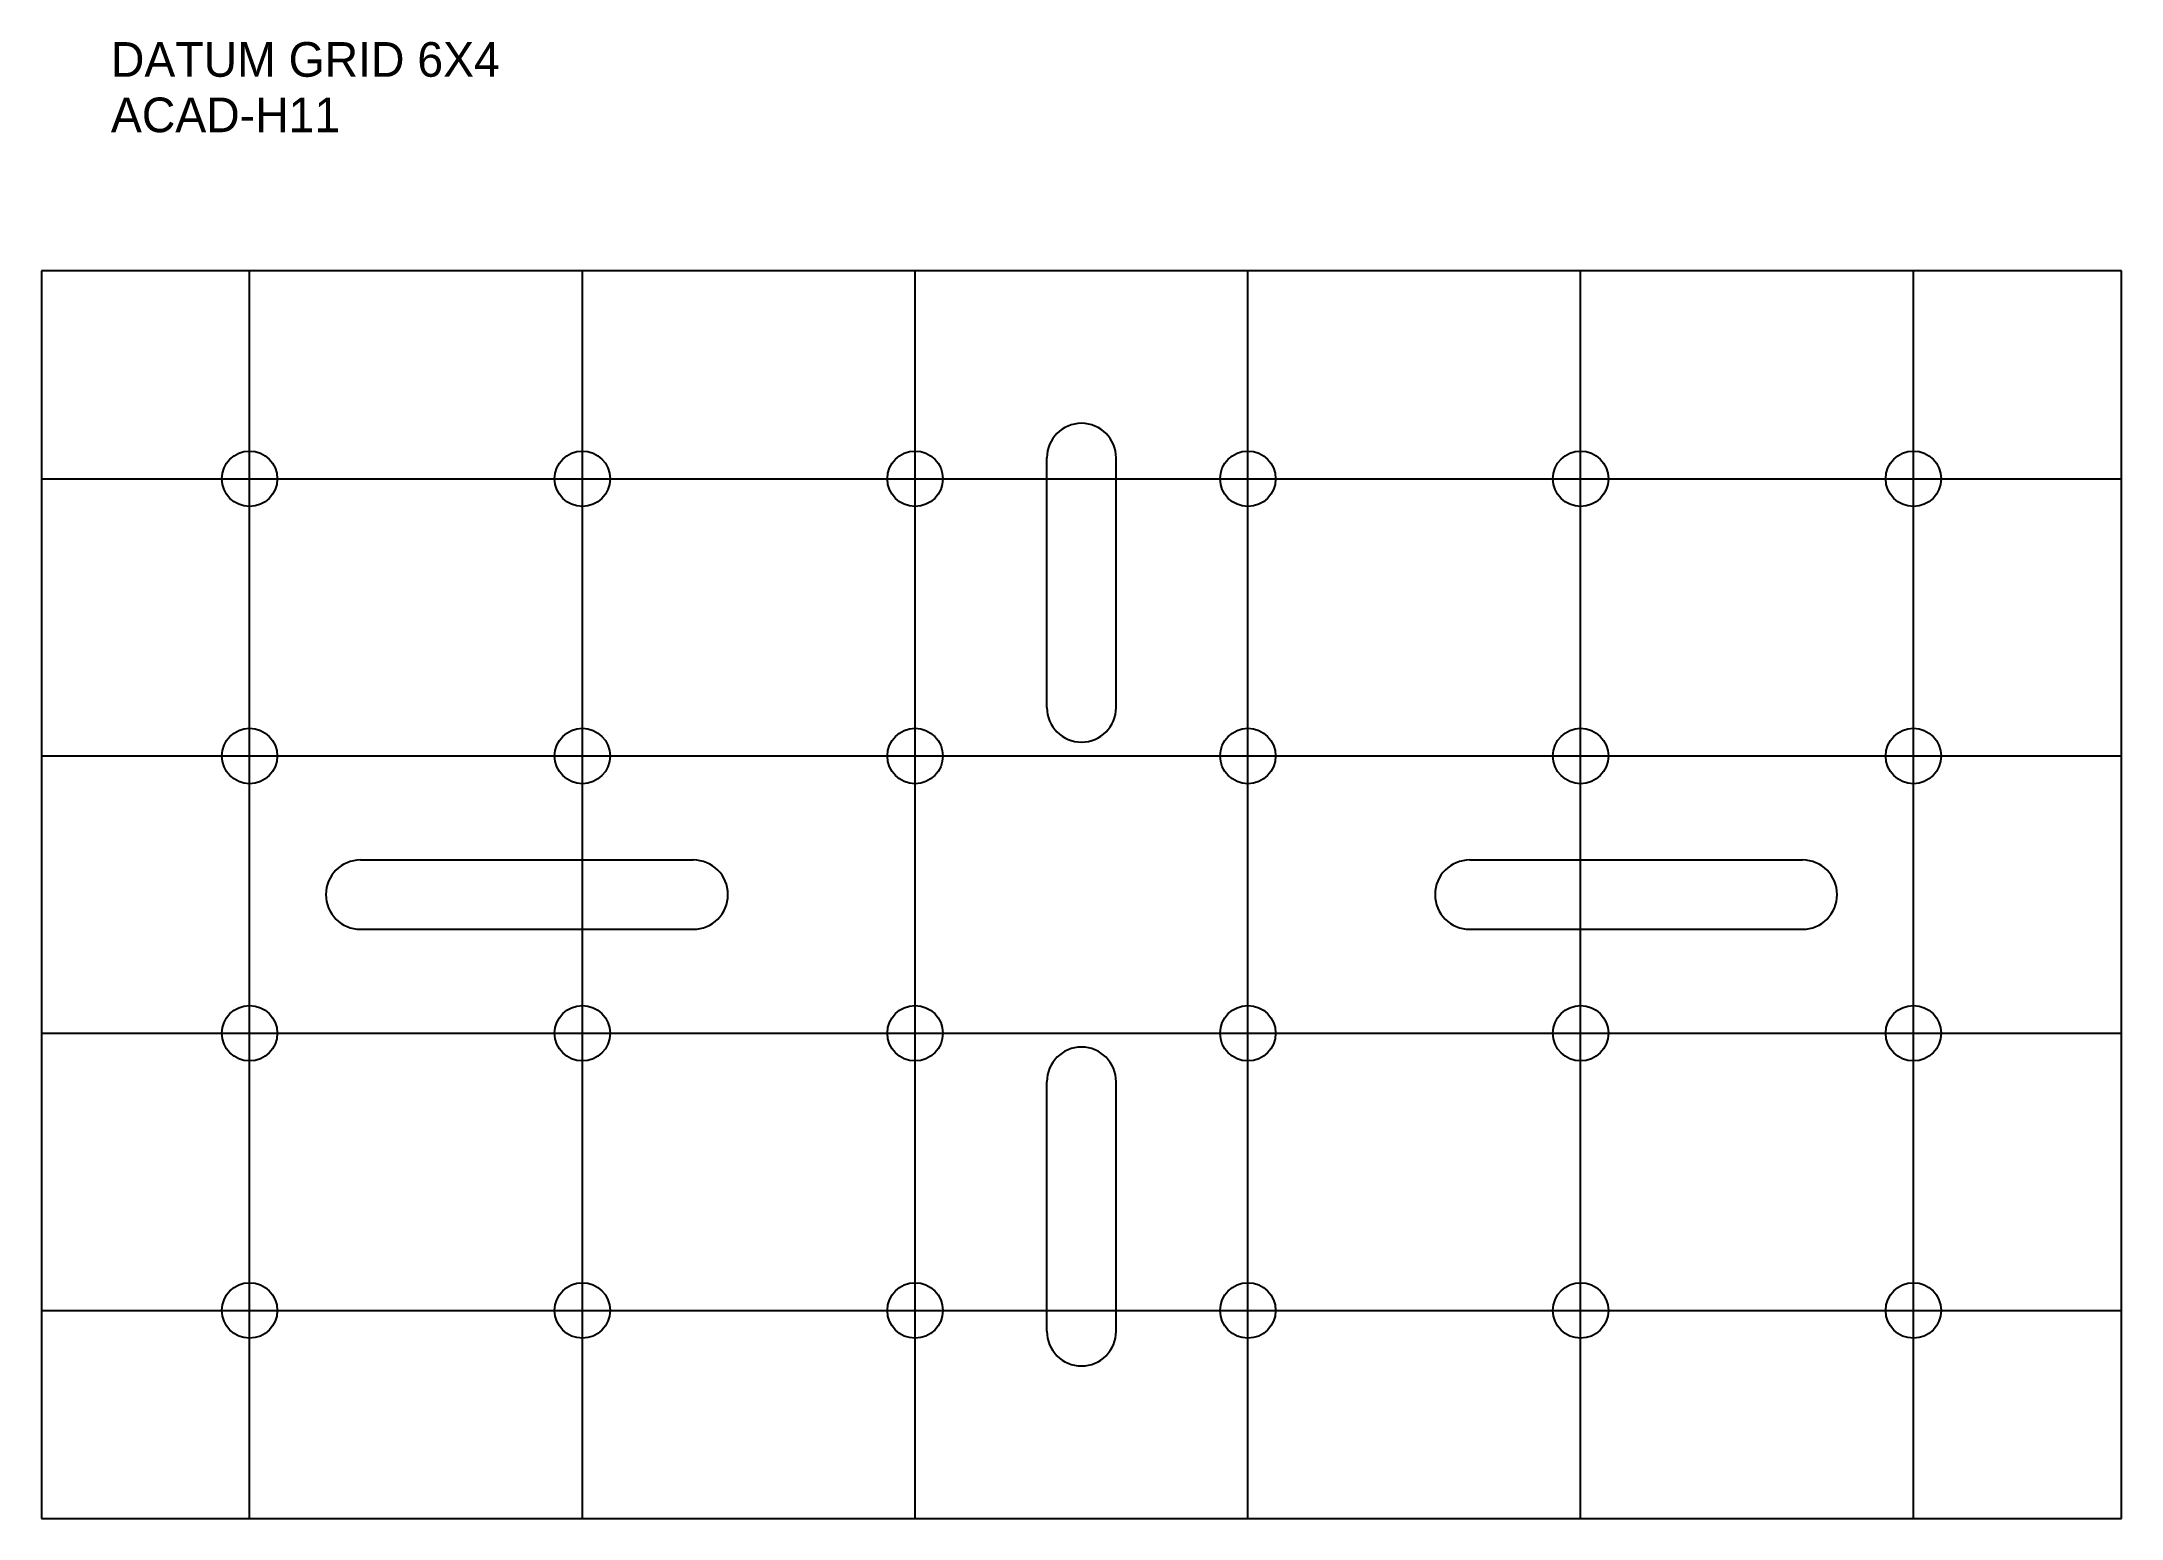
# Model space of a CAD drawing. Header units: metres. Extents: x 0 to 300, y 0 to 213.
import ezdxf

# ---------------------------------------------------------------- set-up
doc = ezdxf.new("R2010")
doc.units = ezdxf.units.M
for name, color, linetype in [('ANNOTATION', 3, 'Continuous'), ('CENTER', 4, 'Continuous'), ('CUTOUT', 1, 'Continuous'), ('HOLE', 2, 'Continuous'), ('OUTLINE', 7, 'Continuous')]:
    doc.layers.add(name, color=color, linetype=linetype)

msp = doc.modelspace()

# ---------------------------------------------------------------- linework, layer by layer
at = {"layer": 'CENTER'}
for p, q in [((30, 0), (30, 180)), ((78, 0), (78, 180)), ((126, 0), (126, 180)), ((174, 0), (174, 180)), ((222, 0), (222, 180)), ((270, 0), (270, 180)), ((0, 150), (300, 150)), ((0, 110), (300, 110)), ((0, 70), (300, 70)), ((0, 30), (300, 30))]:
    msp.add_line(p, q, dxfattribs=at)
at = {"layer": 'CUTOUT'}
for p, q in [((145, 117), (145, 153)), ((155, 117), (155, 153)), ((46, 95), (94, 95)), ((206, 95), (254, 95)), ((46, 85), (94, 85)), ((206, 85), (254, 85)), ((145, 27), (145, 63)), ((155, 27), (155, 63))]:
    msp.add_line(p, q, dxfattribs=at)
for centre, start, end in [((150, 153), 0, 180), ((150, 117), 180, 0), ((46, 90), 90, 270), ((94, 90), 270, 90), ((206, 90), 90, 270), ((254, 90), 270, 90), ((150, 63), 0, 180), ((150, 27), 180, 0)]:
    msp.add_arc(centre, 5, start, end, dxfattribs=at)
at = {"layer": 'HOLE'}
for centre in [(30, 150), (78, 150), (126, 150), (174, 150), (222, 150), (270, 150), (30, 110), (78, 110), (126, 110), (174, 110), (222, 110), (270, 110), (30, 70), (78, 70), (126, 70), (174, 70), (222, 70), (270, 70), (30, 30), (78, 30), (126, 30), (174, 30), (222, 30), (270, 30)]:
    msp.add_circle(centre, 4, dxfattribs=at)
at = {"layer": 'OUTLINE'}
for p, q in [((300, 180), (0, 180)), ((0, 180), (0, 0)), ((300, 0), (300, 180)), ((0, 0), (300, 0))]:
    msp.add_line(p, q, dxfattribs=at)

# ---------------------------------------------------------------- texts
at = {"layer": 'ANNOTATION'}
for s, p in [('DATUM GRID 6X4', (10, 208)), ('ACAD-H11', (10, 200))]:
    msp.add_text(s, height=5, dxfattribs=at).set_placement(p)

doc.saveas('drawing.dxf')
